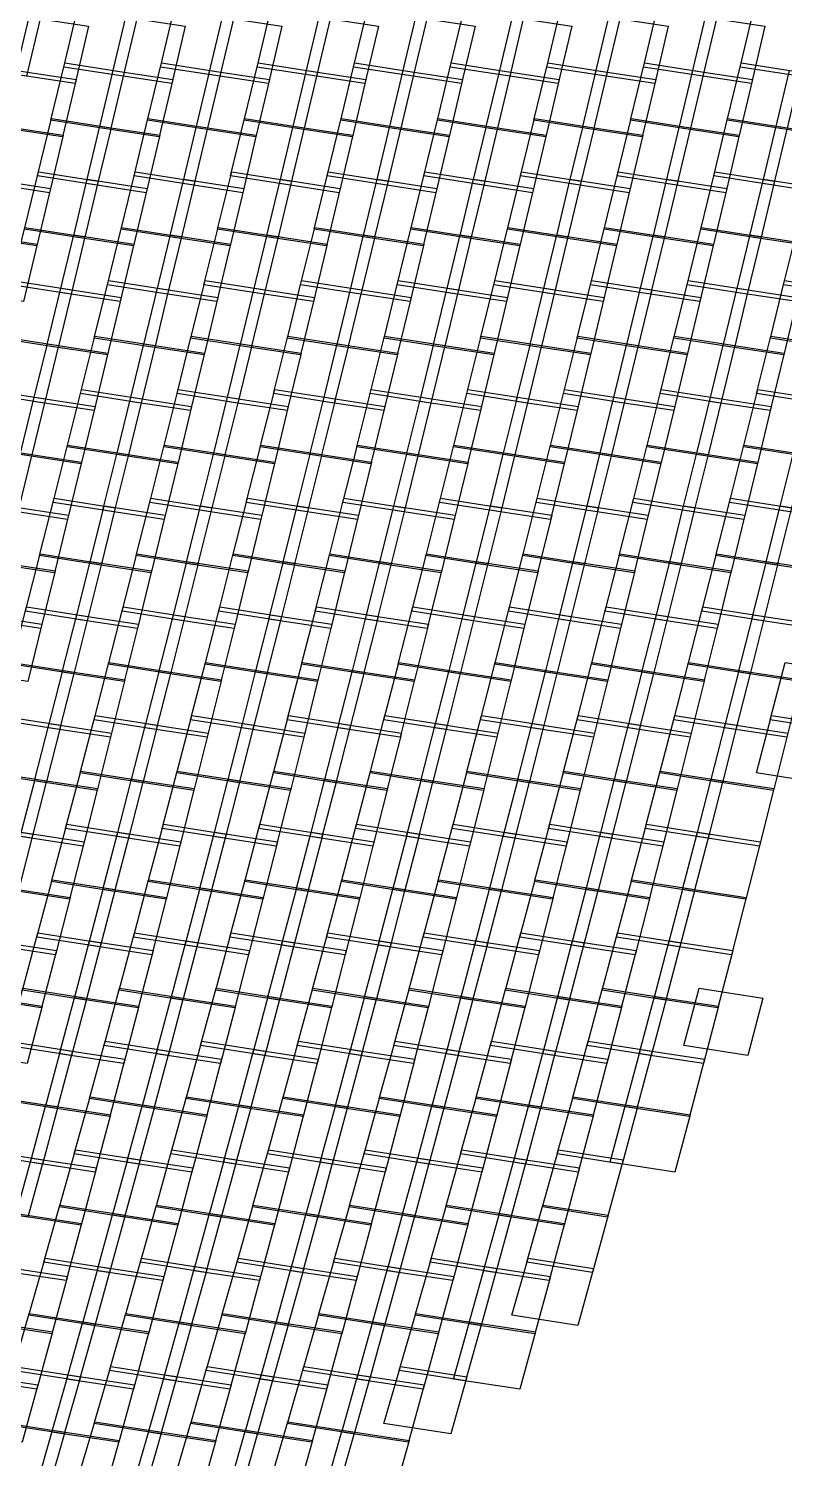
# Model space of a CAD drawing. Header units: metres. Extents: x -83.3 to -29.5, y -56.4 to 14.4.
# Drawn here: x -55.73 to -47.47, y -32.45 to -16.82 of the extents above; entities that cross this region are included whole.
import ezdxf

# ---------------------------------------------------------------- set-up
doc = ezdxf.new("R2010")
doc.units = ezdxf.units.M

msp = doc.modelspace()

# ---------------------------------------------------------------- linework, layer by layer
at = {"layer": 'Layer__irs_1c_south_america_shp'}
for points in [[(-56.25003, -16.60707), (-55.60239, -16.7076), (-55.75128, -17.33653), (-56.401, -17.23564), (-56.25003, -16.60707)], [(-55.72214, -16.68918), (-55.07397, -16.78806), (-55.22113, -17.4172), (-55.87143, -17.31805), (-55.72214, -16.68918)], [(-55.19431, -16.60707), (-54.54666, -16.7076), (-54.69556, -17.33653), (-55.34528, -17.23564), (-55.19431, -16.60707)], [(-54.66641, -16.68918), (-54.01825, -16.78806), (-54.16541, -17.4172), (-54.8157, -17.31805), (-54.66641, -16.68918)], [(-54.13858, -16.60707), (-53.49094, -16.7076), (-53.63983, -17.33653), (-54.28955, -17.23564), (-54.13858, -16.60707)], [(-53.61069, -16.68918), (-52.96252, -16.78806), (-53.10968, -17.4172), (-53.75998, -17.31805), (-53.61069, -16.68918)], [(-53.08289, -16.60707), (-52.43524, -16.7076), (-52.58414, -17.33653), (-53.23386, -17.23564), (-53.08289, -16.60707)], [(-52.55499, -16.68918), (-51.90683, -16.78806), (-52.05399, -17.4172), (-52.70428, -17.31805), (-52.55499, -16.68918)], [(-52.02716, -16.60707), (-51.37952, -16.7076), (-51.52841, -17.33653), (-52.17813, -17.23564), (-52.02716, -16.60707)], [(-51.49927, -16.68918), (-50.8511, -16.78806), (-50.99826, -17.4172), (-51.64856, -17.31805), (-51.49927, -16.68918)], [(-50.97144, -16.60707), (-50.32379, -16.7076), (-50.47269, -17.33653), (-51.12241, -17.23564), (-50.97144, -16.60707)], [(-50.44354, -16.68918), (-49.79538, -16.78806), (-49.94254, -17.4172), (-50.59283, -17.31805), (-50.44354, -16.68918)], [(-49.91571, -16.60707), (-49.26807, -16.7076), (-49.41696, -17.33653), (-50.06668, -17.23564), (-49.91571, -16.60707)], [(-49.38782, -16.68918), (-48.73965, -16.78806), (-48.88681, -17.4172), (-49.53711, -17.31805), (-49.38782, -16.68918)], [(-48.86002, -16.60707), (-48.21237, -16.7076), (-48.36127, -17.33653), (-49.01099, -17.23564), (-48.86002, -16.60707)], [(-48.33212, -16.68918), (-47.68396, -16.78806), (-47.83112, -17.4172), (-48.48141, -17.31805), (-48.33212, -16.68918)], [(-47.80429, -16.60707), (-47.15665, -16.7076), (-47.30554, -17.33653), (-47.95526, -17.23564), (-47.80429, -16.60707)], [(-55.33414, -17.18936), (-54.6846, -17.29022), (-54.83414, -17.91903), (-55.48587, -17.8178), (-55.33414, -17.18936)], [(-54.27841, -17.18936), (-53.62888, -17.29022), (-53.77841, -17.91903), (-54.43015, -17.8178), (-54.27841, -17.18936)], [(-53.22272, -17.18936), (-52.57318, -17.29022), (-52.72272, -17.91903), (-53.37445, -17.8178), (-53.22272, -17.18936)], [(-52.16699, -17.18936), (-51.51746, -17.29022), (-51.66699, -17.91903), (-52.31873, -17.8178), (-52.16699, -17.18936)], [(-51.11127, -17.18936), (-50.46173, -17.29022), (-50.61127, -17.91903), (-51.263, -17.8178), (-51.11127, -17.18936)], [(-50.05554, -17.18936), (-49.40601, -17.29022), (-49.55554, -17.91903), (-50.20728, -17.8178), (-50.05554, -17.18936)], [(-48.99985, -17.18936), (-48.35031, -17.29022), (-48.49985, -17.91903), (-49.15158, -17.8178), (-48.99985, -17.18936)], [(-47.94412, -17.18936), (-47.29459, -17.29022), (-47.44412, -17.91903), (-48.09586, -17.8178), (-47.94412, -17.18936)], [(-55.86044, -17.27174), (-55.2103, -17.37088), (-55.35806, -17.99993), (-56.01038, -17.90048), (-55.86044, -17.27174)], [(-54.80472, -17.27174), (-54.15457, -17.37088), (-54.30234, -17.99993), (-54.95465, -17.90048), (-54.80472, -17.27174)], [(-53.74899, -17.27174), (-53.09885, -17.37088), (-53.24661, -17.99993), (-53.89893, -17.90048), (-53.74899, -17.27174)], [(-52.6933, -17.27174), (-52.04315, -17.37088), (-52.19092, -17.99993), (-52.84323, -17.90048), (-52.6933, -17.27174)], [(-51.63757, -17.27174), (-50.98743, -17.37088), (-51.13519, -17.99993), (-51.78751, -17.90048), (-51.63757, -17.27174)], [(-50.58185, -17.27174), (-49.9317, -17.37088), (-50.07947, -17.99993), (-50.73178, -17.90048), (-50.58185, -17.27174)], [(-49.52612, -17.27174), (-48.87598, -17.37088), (-49.02374, -17.99993), (-49.67606, -17.90048), (-49.52612, -17.27174)], [(-48.47043, -17.27174), (-47.82028, -17.37088), (-47.96805, -17.99993), (-48.62036, -17.90048), (-48.47043, -17.27174)], [(-47.4147, -17.27174), (-46.76456, -17.37088), (-46.91232, -17.99993), (-47.56464, -17.90048), (-47.4147, -17.27174)], [(-55.48108, -17.798), (-54.82941, -17.89921), (-54.97968, -18.52793), (-55.63361, -18.42634), (-55.48108, -17.798)], [(-54.42535, -17.798), (-53.77368, -17.89921), (-53.92395, -18.52793), (-54.57788, -18.42634), (-54.42535, -17.798)], [(-53.36966, -17.798), (-52.71799, -17.89921), (-52.86826, -18.52793), (-53.52219, -18.42634), (-53.36966, -17.798)], [(-52.31393, -17.798), (-51.66226, -17.89921), (-51.81253, -18.52793), (-52.46646, -18.42634), (-52.31393, -17.798)], [(-51.25821, -17.798), (-50.60654, -17.89921), (-50.75681, -18.52793), (-51.41074, -18.42634), (-51.25821, -17.798)], [(-50.20248, -17.798), (-49.55081, -17.89921), (-49.70108, -18.52793), (-50.35501, -18.42634), (-50.20248, -17.798)], [(-49.14679, -17.798), (-48.49512, -17.89921), (-48.64539, -18.52793), (-49.29932, -18.42634), (-49.14679, -17.798)], [(-48.09106, -17.798), (-47.43939, -17.89921), (-47.58966, -18.52793), (-48.24359, -18.42634), (-48.09106, -17.798)], [(-56.00565, -17.88067), (-55.35339, -17.98011), (-55.5018, -18.60909), (-56.15634, -18.50932), (-56.00565, -17.88067)], [(-54.94992, -17.88067), (-54.29767, -17.98011), (-54.44608, -18.60909), (-55.10062, -18.50932), (-54.94992, -17.88067)], [(-53.8942, -17.88067), (-53.24194, -17.98011), (-53.39035, -18.60909), (-54.04489, -18.50932), (-53.8942, -17.88067)], [(-52.8385, -17.88067), (-52.18625, -17.98011), (-52.33466, -18.60909), (-52.9892, -18.50932), (-52.8385, -17.88067)], [(-51.78278, -17.88067), (-51.13052, -17.98011), (-51.27893, -18.60909), (-51.93347, -18.50932), (-51.78278, -17.88067)], [(-50.72705, -17.88067), (-50.0748, -17.98011), (-50.22321, -18.60909), (-50.87775, -18.50932), (-50.72705, -17.88067)], [(-49.67133, -17.88067), (-49.01907, -17.98011), (-49.16748, -18.60909), (-49.82202, -18.50932), (-49.67133, -17.88067)], [(-48.61563, -17.88067), (-47.96338, -17.98011), (-48.11179, -18.60909), (-48.76633, -18.50932), (-48.61563, -17.88067)], [(-47.55991, -17.88067), (-46.90765, -17.98011), (-47.05606, -18.60909), (-47.7106, -18.50932), (-47.55991, -17.88067)], [(-55.62231, -18.38005), (-54.9686, -18.48162), (-55.11957, -19.11024), (-55.77567, -19.00827), (-55.62231, -18.38005)], [(-54.56659, -18.38005), (-53.91287, -18.48162), (-54.06384, -19.11024), (-54.71994, -19.00827), (-54.56659, -18.38005)], [(-53.51089, -18.38005), (-52.85718, -18.48162), (-53.00815, -19.11024), (-53.66425, -19.00827), (-53.51089, -18.38005)], [(-52.45517, -18.38005), (-51.80145, -18.48162), (-51.95242, -19.11024), (-52.60852, -19.00827), (-52.45517, -18.38005)], [(-51.39944, -18.38005), (-50.74573, -18.48162), (-50.8967, -19.11024), (-51.5528, -19.00827), (-51.39944, -18.38005)], [(-50.34372, -18.38005), (-49.69, -18.48162), (-49.84097, -19.11024), (-50.49707, -19.00827), (-50.34372, -18.38005)], [(-49.28802, -18.38005), (-48.63431, -18.48162), (-48.78528, -19.11024), (-49.44138, -19.00827), (-49.28802, -18.38005)], [(-48.2323, -18.38005), (-47.57858, -18.48162), (-47.72955, -19.11024), (-48.38565, -19.00827), (-48.2323, -18.38005)], [(-56.1452, -18.46302), (-55.49084, -18.56275), (-55.63989, -19.19162), (-56.29663, -19.09157), (-56.1452, -18.46302)], [(-55.08948, -18.46302), (-54.43512, -18.56275), (-54.58417, -19.19162), (-55.24091, -19.09157), (-55.08948, -18.46302)], [(-54.03375, -18.46302), (-53.37939, -18.56275), (-53.52844, -19.19162), (-54.18518, -19.09157), (-54.03375, -18.46302)], [(-52.97806, -18.46302), (-52.3237, -18.56275), (-52.47275, -19.19162), (-53.12949, -19.09157), (-52.97806, -18.46302)], [(-51.92233, -18.46302), (-51.26797, -18.56275), (-51.41702, -19.19162), (-52.07376, -19.09157), (-51.92233, -18.46302)], [(-50.86661, -18.46302), (-50.21225, -18.56275), (-50.3613, -19.19162), (-51.01804, -19.09157), (-50.86661, -18.46302)], [(-49.81088, -18.46302), (-49.15652, -18.56275), (-49.30557, -19.19162), (-49.96231, -19.09157), (-49.81088, -18.46302)], [(-48.75519, -18.46302), (-48.10083, -18.56275), (-48.24988, -19.19162), (-48.90662, -19.09157), (-48.75519, -18.46302)], [(-47.69946, -18.46302), (-47.0451, -18.56275), (-47.19415, -19.19162), (-47.85089, -19.09157), (-47.69946, -18.46302)], [(-55.77081, -18.98846), (-55.11481, -19.09042), (-55.26654, -19.71892), (-55.92496, -19.61656), (-55.77081, -18.98846)], [(-54.71509, -18.98846), (-54.05908, -19.09042), (-54.21082, -19.71892), (-54.86923, -19.61656), (-54.71509, -18.98846)], [(-53.65939, -18.98846), (-53.00339, -19.09042), (-53.15512, -19.71892), (-53.81354, -19.61656), (-53.65939, -18.98846)], [(-52.60367, -18.98846), (-51.94766, -19.09042), (-52.0994, -19.71892), (-52.75781, -19.61656), (-52.60367, -18.98846)], [(-51.54794, -18.98846), (-50.89194, -19.09042), (-51.04367, -19.71892), (-51.70209, -19.61656), (-51.54794, -18.98846)], [(-50.49222, -18.98846), (-49.83621, -19.09042), (-49.98795, -19.71892), (-50.64636, -19.61656), (-50.49222, -18.98846)], [(-49.43652, -18.98846), (-48.78052, -19.09042), (-48.93225, -19.71892), (-49.59067, -19.61656), (-49.43652, -18.98846)], [(-48.3808, -18.98846), (-47.72479, -19.09042), (-47.87653, -19.71892), (-48.53494, -19.61656), (-48.3808, -18.98846)], [(-47.32507, -18.98846), (-46.66907, -19.09042), (-46.8208, -19.71892), (-47.47922, -19.61656), (-47.32507, -18.98846)], [(-56.29184, -19.07175), (-55.63519, -19.1718), (-55.78491, -19.80058), (-56.44403, -19.70019), (-56.29184, -19.07175)], [(-55.23611, -19.07175), (-54.57947, -19.1718), (-54.72919, -19.80058), (-55.38831, -19.70019), (-55.23611, -19.07175)], [(-54.18039, -19.07175), (-53.52374, -19.1718), (-53.67346, -19.80058), (-54.33258, -19.70019), (-54.18039, -19.07175)], [(-53.12469, -19.07175), (-52.46805, -19.1718), (-52.61777, -19.80058), (-53.27689, -19.70019), (-53.12469, -19.07175)], [(-52.06897, -19.07175), (-51.41232, -19.1718), (-51.56204, -19.80058), (-52.22116, -19.70019), (-52.06897, -19.07175)], [(-51.01324, -19.07175), (-50.3566, -19.1718), (-50.50632, -19.80058), (-51.16544, -19.70019), (-51.01324, -19.07175)], [(-49.95752, -19.07175), (-49.30087, -19.1718), (-49.45059, -19.80058), (-50.10971, -19.70019), (-49.95752, -19.07175)], [(-48.90182, -19.07175), (-48.24518, -19.1718), (-48.3949, -19.80058), (-49.05402, -19.70019), (-48.90182, -19.07175)], [(-47.8461, -19.07175), (-47.18945, -19.1718), (-47.33917, -19.80058), (-47.99829, -19.70019), (-47.8461, -19.07175)], [(-55.9136, -19.5703), (-55.25534, -19.67263), (-55.40784, -20.30101), (-56.0686, -20.19826), (-55.9136, -19.5703)], [(-55.37708, -19.6539), (-54.71814, -19.75426), (-54.86856, -20.38294), (-55.53003, -20.2822), (-55.37708, -19.6539)], [(-54.85788, -19.5703), (-54.19962, -19.67263), (-54.35211, -20.30101), (-55.01288, -20.19826), (-54.85788, -19.5703)], [(-54.32135, -19.6539), (-53.66241, -19.75426), (-53.81284, -20.38294), (-54.4743, -20.2822), (-54.32135, -19.6539)], [(-53.80219, -19.5703), (-53.14392, -19.67263), (-53.29642, -20.30101), (-53.95718, -20.19826), (-53.80219, -19.5703)], [(-53.26566, -19.6539), (-52.60672, -19.75426), (-52.75714, -20.38294), (-53.41861, -20.2822), (-53.26566, -19.6539)], [(-52.74646, -19.5703), (-52.0882, -19.67263), (-52.24069, -20.30101), (-52.90146, -20.19826), (-52.74646, -19.5703)], [(-52.20993, -19.6539), (-51.55099, -19.75426), (-51.70142, -20.38294), (-52.36288, -20.2822), (-52.20993, -19.6539)], [(-51.69073, -19.5703), (-51.03247, -19.67263), (-51.18497, -20.30101), (-51.84573, -20.19826), (-51.69073, -19.5703)], [(-51.15421, -19.6539), (-50.49527, -19.75426), (-50.64569, -20.38294), (-51.30716, -20.2822), (-51.15421, -19.6539)], [(-50.63501, -19.5703), (-49.97675, -19.67263), (-50.12924, -20.30101), (-50.79001, -20.19826), (-50.63501, -19.5703)], [(-50.09848, -19.6539), (-49.43954, -19.75426), (-49.58997, -20.38294), (-50.25143, -20.2822), (-50.09848, -19.6539)], [(-49.57932, -19.5703), (-48.92105, -19.67263), (-49.07355, -20.30101), (-49.73431, -20.19826), (-49.57932, -19.5703)], [(-49.04279, -19.6539), (-48.38385, -19.75426), (-48.53427, -20.38294), (-49.19574, -20.2822), (-49.04279, -19.6539)], [(-48.52359, -19.5703), (-47.86533, -19.67263), (-48.01782, -20.30101), (-48.67859, -20.19826), (-48.52359, -19.5703)], [(-47.98706, -19.6539), (-47.32812, -19.75426), (-47.47855, -20.38294), (-48.14001, -20.2822), (-47.98706, -19.6539)], [(-47.46786, -19.5703), (-46.8096, -19.67263), (-46.9621, -20.30101), (-47.62286, -20.19826), (-47.46786, -19.5703)], [(-56.06372, -20.17847), (-55.40302, -20.28121), (-55.55637, -20.90946), (-56.21967, -20.80629), (-56.06372, -20.17847)], [(-55.52521, -20.2624), (-54.8638, -20.36312), (-55.01501, -20.99168), (-55.67905, -20.89058), (-55.52521, -20.2624)], [(-55.008, -20.17847), (-54.34729, -20.28121), (-54.50064, -20.90946), (-55.16394, -20.80629), (-55.008, -20.17847)], [(-54.46948, -20.2624), (-53.80807, -20.36312), (-53.95929, -20.99168), (-54.62332, -20.89058), (-54.46948, -20.2624)], [(-53.9523, -20.17847), (-53.2916, -20.28121), (-53.44495, -20.90946), (-54.10825, -20.80629), (-53.9523, -20.17847)], [(-53.41379, -20.2624), (-52.75238, -20.36312), (-52.90359, -20.99168), (-53.56763, -20.89058), (-53.41379, -20.2624)], [(-52.89658, -20.17847), (-52.23587, -20.28121), (-52.38922, -20.90946), (-53.05252, -20.80629), (-52.89658, -20.17847)], [(-52.35806, -20.2624), (-51.69666, -20.36312), (-51.84787, -20.99168), (-52.5119, -20.89058), (-52.35806, -20.2624)], [(-51.84085, -20.17847), (-51.18015, -20.28121), (-51.3335, -20.90946), (-51.9968, -20.80629), (-51.84085, -20.17847)], [(-51.30234, -20.2624), (-50.64093, -20.36312), (-50.79214, -20.99168), (-51.45618, -20.89058), (-51.30234, -20.2624)], [(-50.78513, -20.17847), (-50.12442, -20.28121), (-50.27777, -20.90946), (-50.94107, -20.80629), (-50.78513, -20.17847)], [(-50.24661, -20.2624), (-49.58521, -20.36312), (-49.73642, -20.99168), (-50.40045, -20.89058), (-50.24661, -20.2624)], [(-49.72943, -20.17847), (-49.06873, -20.28121), (-49.22208, -20.90946), (-49.88538, -20.80629), (-49.72943, -20.17847)], [(-49.19092, -20.2624), (-48.52951, -20.36312), (-48.68073, -20.99168), (-49.34476, -20.89058), (-49.19092, -20.2624)], [(-48.67371, -20.17847), (-48.013, -20.28121), (-48.16635, -20.90946), (-48.82965, -20.80629), (-48.67371, -20.17847)], [(-48.13519, -20.2624), (-47.47379, -20.36312), (-47.625, -20.99168), (-48.28903, -20.89058), (-48.13519, -20.2624)], [(-47.61798, -20.17847), (-46.95728, -20.28121), (-47.11063, -20.90946), (-47.77393, -20.80629), (-47.61798, -20.17847)], [(-56.20813, -20.76004), (-55.54504, -20.86318), (-55.69925, -21.49133), (-56.36502, -21.38774), (-56.20813, -20.76004)], [(-55.1524, -20.76004), (-54.48932, -20.86318), (-54.64352, -21.49133), (-55.3093, -21.38774), (-55.1524, -20.76004)], [(-54.09671, -20.76004), (-53.43362, -20.86318), (-53.58783, -21.49133), (-54.2536, -21.38774), (-54.09671, -20.76004)], [(-53.04099, -20.76004), (-52.3779, -20.86318), (-52.5321, -21.49133), (-53.19788, -21.38774), (-53.04099, -20.76004)], [(-51.98526, -20.76004), (-51.32217, -20.86318), (-51.47638, -21.49133), (-52.14215, -21.38774), (-51.98526, -20.76004)], [(-50.92953, -20.76004), (-50.26645, -20.86318), (-50.42065, -21.49133), (-51.08643, -21.38774), (-50.92953, -20.76004)], [(-49.87384, -20.76004), (-49.21075, -20.86318), (-49.36496, -21.49133), (-50.03073, -21.38774), (-49.87384, -20.76004)], [(-48.81812, -20.76004), (-48.15503, -20.86318), (-48.30923, -21.49133), (-48.97501, -21.38774), (-48.81812, -20.76004)], [(-47.76239, -20.76004), (-47.0993, -20.86318), (-47.25351, -21.49133), (-47.91928, -21.38774), (-47.76239, -20.76004)], [(-55.66766, -20.84431), (-55.00385, -20.94538), (-55.15579, -21.57383), (-55.82236, -21.47238), (-55.66766, -20.84431)], [(-54.61194, -20.84431), (-53.94812, -20.94538), (-54.10007, -21.57383), (-54.76663, -21.47238), (-54.61194, -20.84431)], [(-53.55624, -20.84431), (-52.89243, -20.94538), (-53.04437, -21.57383), (-53.71094, -21.47238), (-53.55624, -20.84431)], [(-52.50052, -20.84431), (-51.8367, -20.94538), (-51.98865, -21.57383), (-52.65521, -21.47238), (-52.50052, -20.84431)], [(-51.44479, -20.84431), (-50.78098, -20.94538), (-50.93292, -21.57383), (-51.59949, -21.47238), (-51.44479, -20.84431)], [(-50.38907, -20.84431), (-49.72525, -20.94538), (-49.8772, -21.57383), (-50.54376, -21.47238), (-50.38907, -20.84431)], [(-49.33337, -20.84431), (-48.66956, -20.94538), (-48.8215, -21.57383), (-49.48807, -21.47238), (-49.33337, -20.84431)], [(-48.27765, -20.84431), (-47.61383, -20.94538), (-47.76578, -21.57383), (-48.43234, -21.47238), (-48.27765, -20.84431)], [(-56.36008, -21.36795), (-55.69437, -21.47154), (-55.84943, -22.09954), (-56.51791, -21.99549), (-56.36008, -21.36795)], [(-55.30435, -21.36795), (-54.63864, -21.47154), (-54.7937, -22.09954), (-55.46219, -21.99549), (-55.30435, -21.36795)], [(-54.24866, -21.36795), (-53.58295, -21.47154), (-53.73801, -22.09954), (-54.40649, -21.99549), (-54.24866, -21.36795)], [(-53.19293, -21.36795), (-52.52722, -21.47154), (-52.68228, -22.09954), (-53.35077, -21.99549), (-53.19293, -21.36795)], [(-52.13721, -21.36795), (-51.4715, -21.47154), (-51.62656, -22.09954), (-52.29504, -21.99549), (-52.13721, -21.36795)], [(-51.08148, -21.36795), (-50.41577, -21.47154), (-50.57083, -22.09954), (-51.23932, -21.99549), (-51.08148, -21.36795)], [(-50.02579, -21.36795), (-49.36008, -21.47154), (-49.51514, -22.09954), (-50.18362, -21.99549), (-50.02579, -21.36795)], [(-48.97006, -21.36795), (-48.30435, -21.47154), (-48.45941, -22.09954), (-49.1279, -21.99549), (-48.97006, -21.36795)], [(-47.91434, -21.36795), (-47.24863, -21.47154), (-47.40369, -22.09954), (-48.07217, -21.99549), (-47.91434, -21.36795)], [(-55.81747, -21.45259), (-55.151, -21.55402), (-55.30374, -22.18235), (-55.97305, -22.08052), (-55.81747, -21.45259)], [(-54.76175, -21.45259), (-54.09528, -21.55402), (-54.24802, -22.18235), (-54.91733, -22.08052), (-54.76175, -21.45259)], [(-53.70605, -21.45259), (-53.03958, -21.55402), (-53.19232, -22.18235), (-53.86163, -22.08052), (-53.70605, -21.45259)], [(-52.65033, -21.45259), (-51.98386, -21.55402), (-52.1366, -22.18235), (-52.80591, -22.08052), (-52.65033, -21.45259)], [(-51.5946, -21.45259), (-50.92813, -21.55402), (-51.08087, -22.18235), (-51.75018, -22.08052), (-51.5946, -21.45259)], [(-50.53888, -21.45259), (-49.87241, -21.55402), (-50.02515, -22.18235), (-50.69446, -22.08052), (-50.53888, -21.45259)], [(-49.48318, -21.45259), (-48.81671, -21.55402), (-48.96945, -22.18235), (-49.63876, -22.08052), (-49.48318, -21.45259)], [(-48.42746, -21.45259), (-47.76099, -21.55402), (-47.91373, -22.18235), (-48.58304, -22.08052), (-48.42746, -21.45259)], [(-47.37173, -21.45259), (-46.70526, -21.55402), (-46.858, -22.18235), (-47.52731, -22.08052), (-47.37173, -21.45259)], [(-55.96158, -22.03427), (-55.29251, -22.13607), (-55.44608, -22.76428), (-56.11807, -22.66207), (-55.96158, -22.03427)], [(-55.45056, -21.94927), (-54.78226, -22.05329), (-54.9382, -22.68118), (-55.60941, -22.57667), (-55.45056, -21.94927)], [(-54.90585, -22.03427), (-54.23679, -22.13607), (-54.39035, -22.76428), (-55.06235, -22.66207), (-54.90585, -22.03427)], [(-54.39487, -21.94927), (-53.72656, -22.05329), (-53.88251, -22.68118), (-54.55371, -22.57667), (-54.39487, -21.94927)], [(-53.85016, -22.03427), (-53.18109, -22.13607), (-53.33466, -22.76428), (-54.00665, -22.66207), (-53.85016, -22.03427)], [(-53.33914, -21.94927), (-52.67084, -22.05329), (-52.82678, -22.68118), (-53.49799, -22.57667), (-53.33914, -21.94927)], [(-52.79443, -22.03427), (-52.12537, -22.13607), (-52.27893, -22.76428), (-52.95093, -22.66207), (-52.79443, -22.03427)], [(-52.28342, -21.94927), (-51.61511, -22.05329), (-51.77106, -22.68118), (-52.44226, -22.57667), (-52.28342, -21.94927)], [(-51.73871, -22.03427), (-51.06964, -22.13607), (-51.22321, -22.76428), (-51.8952, -22.66207), (-51.73871, -22.03427)], [(-51.22769, -21.94927), (-50.55939, -22.05329), (-50.71533, -22.68118), (-51.38654, -22.57667), (-51.22769, -21.94927)], [(-50.68298, -22.03427), (-50.01392, -22.13607), (-50.16748, -22.76428), (-50.83948, -22.66207), (-50.68298, -22.03427)], [(-50.172, -21.94927), (-49.50369, -22.05329), (-49.65964, -22.68118), (-50.33084, -22.57667), (-50.172, -21.94927)], [(-49.62729, -22.03427), (-48.95822, -22.13607), (-49.11179, -22.76428), (-49.78378, -22.66207), (-49.62729, -22.03427)], [(-49.11627, -21.94927), (-48.44797, -22.05329), (-48.60391, -22.68118), (-49.27512, -22.57667), (-49.11627, -21.94927)], [(-48.57156, -22.03427), (-47.9025, -22.13607), (-48.05606, -22.76428), (-48.72806, -22.66207), (-48.57156, -22.03427)], [(-48.06055, -21.94927), (-47.39224, -22.05329), (-47.54819, -22.68118), (-48.21939, -22.57667), (-48.06055, -21.94927)], [(-47.51584, -22.03427), (-46.84677, -22.13607), (-47.00034, -22.76428), (-47.67233, -22.66207), (-47.51584, -22.03427)], [(-56.11313, -22.64229), (-55.44122, -22.74449), (-55.5957, -23.37257), (-56.27063, -23.26994), (-56.11313, -22.64229)], [(-55.60437, -22.55691), (-54.93329, -22.66139), (-55.09024, -23.28913), (-55.76431, -23.18414), (-55.60437, -22.55691)], [(-55.0574, -22.64229), (-54.3855, -22.74449), (-54.53998, -23.37257), (-55.2149, -23.26994), (-55.0574, -22.64229)], [(-54.54868, -22.55691), (-53.87759, -22.66139), (-54.03455, -23.28913), (-54.70862, -23.18414), (-54.54868, -22.55691)], [(-54.00171, -22.64229), (-53.3298, -22.74449), (-53.48428, -23.37257), (-54.15921, -23.26994), (-54.00171, -22.64229)], [(-53.49295, -22.55691), (-52.82187, -22.66139), (-52.97882, -23.28913), (-53.65289, -23.18414), (-53.49295, -22.55691)], [(-52.94598, -22.64229), (-52.27408, -22.74449), (-52.42856, -23.37257), (-53.10349, -23.26994), (-52.94598, -22.64229)], [(-52.43723, -22.55691), (-51.76614, -22.66139), (-51.9231, -23.28913), (-52.59717, -23.18414), (-52.43723, -22.55691)], [(-51.89026, -22.64229), (-51.21835, -22.74449), (-51.37283, -23.37257), (-52.04776, -23.26994), (-51.89026, -22.64229)], [(-51.3815, -22.55691), (-50.71042, -22.66139), (-50.86737, -23.28913), (-51.54144, -23.18414), (-51.3815, -22.55691)], [(-50.83453, -22.64229), (-50.16263, -22.74449), (-50.31711, -23.37257), (-50.99203, -23.26994), (-50.83453, -22.64229)], [(-50.32581, -22.55691), (-49.65472, -22.66139), (-49.81168, -23.28913), (-50.48575, -23.18414), (-50.32581, -22.55691)], [(-49.77884, -22.64229), (-49.10693, -22.74449), (-49.26141, -23.37257), (-49.93634, -23.26994), (-49.77884, -22.64229)], [(-49.27008, -22.55691), (-48.599, -22.66139), (-48.75595, -23.28913), (-49.43002, -23.18414), (-49.27008, -22.55691)], [(-48.72311, -22.64229), (-48.05121, -22.74449), (-48.20569, -23.37257), (-48.88062, -23.26994), (-48.72311, -22.64229)], [(-48.21436, -22.55691), (-47.54327, -22.66139), (-47.70023, -23.28913), (-48.3743, -23.18414), (-48.21436, -22.55691)], [(-47.66739, -22.64229), (-46.99548, -22.74449), (-47.14996, -23.37257), (-47.82489, -23.26994), (-47.66739, -22.64229)], [(-56.259, -23.22373), (-55.58429, -23.32633), (-55.73965, -23.95429), (-56.41748, -23.85124), (-56.259, -23.22373)], [(-55.7525, -23.13796), (-55.07864, -23.2429), (-55.23654, -23.8705), (-55.91351, -23.76505), (-55.7525, -23.13796)], [(-55.20328, -23.22373), (-54.52856, -23.32633), (-54.68393, -23.95429), (-55.36176, -23.85124), (-55.20328, -23.22373)], [(-54.69681, -23.13796), (-54.02295, -23.2429), (-54.18085, -23.8705), (-54.85782, -23.76505), (-54.69681, -23.13796)], [(-54.14758, -23.22373), (-53.47287, -23.32633), (-53.62823, -23.95429), (-54.30606, -23.85124), (-54.14758, -23.22373)], [(-53.64108, -23.13796), (-52.96722, -23.2429), (-53.12512, -23.8705), (-53.80209, -23.76505), (-53.64108, -23.13796)], [(-53.09186, -23.22373), (-52.41714, -23.32633), (-52.57251, -23.95429), (-53.25034, -23.85124), (-53.09186, -23.22373)], [(-52.58536, -23.13796), (-51.9115, -23.2429), (-52.0694, -23.8705), (-52.74637, -23.76505), (-52.58536, -23.13796)], [(-52.03613, -23.22373), (-51.36142, -23.32633), (-51.51678, -23.95429), (-52.19461, -23.85124), (-52.03613, -23.22373)], [(-51.52963, -23.13796), (-50.85577, -23.2429), (-51.01367, -23.8705), (-51.69064, -23.76505), (-51.52963, -23.13796)], [(-50.98041, -23.22373), (-50.30569, -23.32633), (-50.46106, -23.95429), (-51.13889, -23.85124), (-50.98041, -23.22373)], [(-50.47394, -23.13796), (-49.80008, -23.2429), (-49.95798, -23.8705), (-50.63495, -23.76505), (-50.47394, -23.13796)], [(-49.92471, -23.22373), (-49.25, -23.32633), (-49.40536, -23.95429), (-50.08319, -23.85124), (-49.92471, -23.22373)], [(-49.41821, -23.13796), (-48.74435, -23.2429), (-48.90225, -23.8705), (-49.57922, -23.76505), (-49.41821, -23.13796)], [(-48.86899, -23.22373), (-48.19427, -23.32633), (-48.34964, -23.95429), (-49.02747, -23.85124), (-48.86899, -23.22373)], [(-48.36249, -23.13796), (-47.68863, -23.2429), (-47.84653, -23.8705), (-48.5235, -23.76505), (-48.36249, -23.13796)], [(-47.81326, -23.22373), (-47.13855, -23.32633), (-47.29391, -23.95429), (-47.97174, -23.85124), (-47.81326, -23.22373)], [(-55.90842, -23.74529), (-55.23157, -23.85073), (-55.3905, -24.47818), (-56.07053, -24.3722), (-55.90842, -23.74529)], [(-54.85272, -23.74529), (-54.17587, -23.85073), (-54.33481, -24.47818), (-55.01483, -24.3722), (-54.85272, -23.74529)], [(-53.797, -23.74529), (-53.12015, -23.85073), (-53.27908, -24.47818), (-53.95911, -24.3722), (-53.797, -23.74529)], [(-52.74127, -23.74529), (-52.06442, -23.85073), (-52.22336, -24.47818), (-52.90338, -24.3722), (-52.74127, -23.74529)], [(-51.68555, -23.74529), (-51.0087, -23.85073), (-51.16763, -24.47818), (-51.84766, -24.3722), (-51.68555, -23.74529)], [(-50.62985, -23.74529), (-49.953, -23.85073), (-50.11194, -24.47818), (-50.79196, -24.3722), (-50.62985, -23.74529)], [(-49.57413, -23.74529), (-48.89728, -23.85073), (-49.05621, -24.47818), (-49.73624, -24.3722), (-49.57413, -23.74529)], [(-48.5184, -23.74529), (-47.84155, -23.85073), (-48.00049, -24.47818), (-48.68051, -24.3722), (-48.5184, -23.74529)], [(-47.46268, -23.74529), (-46.78583, -23.85073), (-46.94476, -24.47818), (-47.62479, -24.3722), (-47.46268, -23.74529)], [(-55.35675, -23.83146), (-54.67905, -23.9345), (-54.83536, -24.56231), (-55.51627, -24.45882), (-55.35675, -23.83146)], [(-54.30106, -23.83146), (-53.62335, -23.9345), (-53.77966, -24.56231), (-54.46057, -24.45882), (-54.30106, -23.83146)], [(-53.24533, -23.83146), (-52.56763, -23.9345), (-52.72394, -24.56231), (-53.40485, -24.45882), (-53.24533, -23.83146)], [(-52.18961, -23.83146), (-51.5119, -23.9345), (-51.66821, -24.56231), (-52.34912, -24.45882), (-52.18961, -23.83146)], [(-51.13388, -23.83146), (-50.45618, -23.9345), (-50.61249, -24.56231), (-51.2934, -24.45882), (-51.13388, -23.83146)], [(-50.07819, -23.83146), (-49.40048, -23.9345), (-49.55679, -24.56231), (-50.2377, -24.45882), (-50.07819, -23.83146)], [(-49.02246, -23.83146), (-48.34476, -23.9345), (-48.50107, -24.56231), (-49.18198, -24.45882), (-49.02246, -23.83146)], [(-47.96674, -23.83146), (-47.28903, -23.9345), (-47.44534, -24.56231), (-48.12625, -24.45882), (-47.96674, -23.83146)], [(-56.05856, -24.32605), (-55.37878, -24.43198), (-55.53876, -25.05929), (-56.22183, -24.9528), (-56.05856, -24.32605)], [(-55.00287, -24.32605), (-54.32309, -24.43198), (-54.48306, -25.05929), (-55.16614, -24.9528), (-55.00287, -24.32605)], [(-53.94714, -24.32605), (-53.26736, -24.43198), (-53.42734, -25.05929), (-54.11041, -24.9528), (-53.94714, -24.32605)], [(-52.89142, -24.32605), (-52.21164, -24.43198), (-52.37161, -25.05929), (-53.05469, -24.9528), (-52.89142, -24.32605)], [(-51.83569, -24.32605), (-51.15591, -24.43198), (-51.31589, -25.05929), (-51.99896, -24.9528), (-51.83569, -24.32605)], [(-50.78, -24.32605), (-50.10022, -24.43198), (-50.26019, -25.05929), (-50.94327, -24.9528), (-50.78, -24.32605)], [(-49.72427, -24.32605), (-49.04449, -24.43198), (-49.20447, -25.05929), (-49.88754, -24.9528), (-49.72427, -24.32605)], [(-48.66855, -24.32605), (-47.98877, -24.43198), (-48.14874, -25.05929), (-48.83182, -24.9528), (-48.66855, -24.32605)], [(-47.61282, -24.32605), (-46.93304, -24.43198), (-47.09302, -25.05929), (-47.77609, -24.9528), (-47.61282, -24.32605)], [(-55.50452, -24.41263), (-54.82382, -24.51608), (-54.98108, -25.14377), (-55.6651, -25.03985), (-55.50452, -24.41263)], [(-54.44882, -24.41263), (-53.76813, -24.51608), (-53.92538, -25.14377), (-54.60941, -25.03985), (-54.44882, -24.41263)], [(-53.3931, -24.41263), (-52.7124, -24.51608), (-52.86966, -25.14377), (-53.55368, -25.03985), (-53.3931, -24.41263)], [(-52.33737, -24.41263), (-51.65668, -24.51608), (-51.81393, -25.14377), (-52.49796, -25.03985), (-52.33737, -24.41263)], [(-51.28165, -24.41263), (-50.60095, -24.51608), (-50.75821, -25.14377), (-51.44223, -25.03985), (-51.28165, -24.41263)], [(-50.22595, -24.41263), (-49.54526, -24.51608), (-49.70251, -25.14377), (-50.38654, -25.03985), (-50.22595, -24.41263)], [(-49.17023, -24.41263), (-48.48953, -24.51608), (-48.64679, -25.14377), (-49.33081, -25.03985), (-49.17023, -24.41263)], [(-48.1145, -24.41263), (-47.43381, -24.51608), (-47.59106, -25.14377), (-48.27509, -25.03985), (-48.1145, -24.41263)], [(-56.21667, -24.93306), (-55.53369, -25.03952), (-55.69485, -25.66668), (-56.38123, -25.55964), (-56.21667, -24.93306)], [(-55.16098, -24.93306), (-54.478, -25.03952), (-54.63916, -25.66668), (-55.32553, -25.55964), (-55.16098, -24.93306)], [(-54.10526, -24.93306), (-53.42227, -25.03952), (-53.58344, -25.66668), (-54.26981, -25.55964), (-54.10526, -24.93306)], [(-53.04953, -24.93306), (-52.36655, -25.03952), (-52.52771, -25.66668), (-53.21408, -25.55964), (-53.04953, -24.93306)], [(-51.9938, -24.93306), (-51.31082, -25.03952), (-51.47198, -25.66668), (-52.15836, -25.55964), (-51.9938, -24.93306)], [(-50.93811, -24.93306), (-50.25513, -25.03952), (-50.41629, -25.66668), (-51.10266, -25.55964), (-50.93811, -24.93306)], [(-49.88239, -24.93306), (-49.1994, -25.03952), (-49.36057, -25.66668), (-50.04694, -25.55964), (-49.88239, -24.93306)], [(-48.82666, -24.93306), (-48.14368, -25.03952), (-48.30484, -25.66668), (-48.99121, -25.55964), (-48.82666, -24.93306)], [(-55.66003, -25.02008), (-54.9761, -25.124), (-55.13446, -25.75154), (-55.82181, -25.64713), (-55.66003, -25.02008)], [(-54.60434, -25.02008), (-53.92041, -25.124), (-54.07877, -25.75154), (-54.76611, -25.64713), (-54.60434, -25.02008)], [(-53.54861, -25.02008), (-52.86469, -25.124), (-53.02304, -25.75154), (-53.71039, -25.64713), (-53.54861, -25.02008)], [(-52.49289, -25.02008), (-51.80896, -25.124), (-51.96732, -25.75154), (-52.65466, -25.64713), (-52.49289, -25.02008)], [(-51.43716, -25.02008), (-50.75323, -25.124), (-50.91159, -25.75154), (-51.59894, -25.64713), (-51.43716, -25.02008)], [(-50.38147, -25.02008), (-49.69754, -25.124), (-49.8559, -25.75154), (-50.54324, -25.64713), (-50.38147, -25.02008)], [(-49.32574, -25.02008), (-48.64182, -25.124), (-48.80017, -25.75154), (-49.48752, -25.64713), (-49.32574, -25.02008)], [(-48.27002, -25.02008), (-47.58609, -25.124), (-47.74445, -25.75154), (-48.43179, -25.64713), (-48.27002, -25.02008)], [(-56.36905, -25.51351), (-55.68292, -25.6205), (-55.84518, -26.2475), (-56.53479, -26.13992), (-56.36905, -25.51351)], [(-55.80984, -25.60096), (-55.12274, -25.70533), (-55.28213, -26.33274), (-55.97275, -26.22787), (-55.80984, -25.60096)], [(-55.31335, -25.51351), (-54.62723, -25.6205), (-54.78949, -26.2475), (-55.4791, -26.13992), (-55.31335, -25.51351)], [(-54.75415, -25.60096), (-54.06705, -25.70533), (-54.22644, -26.33274), (-54.91705, -26.22787), (-54.75415, -25.60096)], [(-54.25763, -25.51351), (-53.5715, -25.6205), (-53.73376, -26.2475), (-54.42337, -26.13992), (-54.25763, -25.51351)], [(-53.69843, -25.60096), (-53.01132, -25.70533), (-53.17072, -26.33274), (-53.86133, -26.22787), (-53.69843, -25.60096)], [(-53.2019, -25.51351), (-52.51578, -25.6205), (-52.67804, -26.2475), (-53.36765, -26.13992), (-53.2019, -25.51351)], [(-52.6427, -25.60096), (-51.9556, -25.70533), (-52.11499, -26.33274), (-52.8056, -26.22787), (-52.6427, -25.60096)], [(-52.14618, -25.51351), (-51.46005, -25.6205), (-51.62231, -26.2475), (-52.31192, -26.13992), (-52.14618, -25.51351)], [(-51.58698, -25.60096), (-50.89987, -25.70533), (-51.05927, -26.33274), (-51.74988, -26.22787), (-51.58698, -25.60096)], [(-51.09048, -25.51351), (-50.40436, -25.6205), (-50.56662, -26.2475), (-51.25623, -26.13992), (-51.09048, -25.51351)], [(-50.53128, -25.60096), (-49.84418, -25.70533), (-50.00357, -26.33274), (-50.69418, -26.22787), (-50.53128, -25.60096)], [(-50.03476, -25.51351), (-49.34863, -25.6205), (-49.51089, -26.2475), (-50.2005, -26.13992), (-50.03476, -25.51351)], [(-49.47556, -25.60096), (-48.78845, -25.70533), (-48.94785, -26.33274), (-49.63846, -26.22787), (-49.47556, -25.60096)], [(-48.97903, -25.51351), (-48.29291, -25.6205), (-48.45517, -26.2475), (-49.14478, -26.13992), (-48.97903, -25.51351)], [(-48.41983, -25.60096), (-47.73273, -25.70533), (-47.89212, -26.33274), (-48.58273, -26.22787), (-48.41983, -25.60096)], [(-55.96759, -26.20811), (-55.2771, -26.31298), (-55.43756, -26.94023), (-56.13171, -26.83484), (-55.96759, -26.20811)], [(-55.47388, -26.12019), (-54.78436, -26.22774), (-54.94781, -26.85458), (-55.64093, -26.74642), (-55.47388, -26.12019)], [(-54.9119, -26.20811), (-54.2214, -26.31298), (-54.38187, -26.94023), (-55.07602, -26.83484), (-54.9119, -26.20811)], [(-54.41815, -26.12019), (-53.72864, -26.22774), (-53.89209, -26.85458), (-54.58521, -26.74642), (-54.41815, -26.12019)], [(-53.85617, -26.20811), (-53.16568, -26.31298), (-53.32614, -26.94023), (-54.02029, -26.83484), (-53.85617, -26.20811)], [(-53.36243, -26.12019), (-52.67291, -26.22774), (-52.83636, -26.85458), (-53.52948, -26.74642), (-53.36243, -26.12019)], [(-52.80045, -26.20811), (-52.10995, -26.31298), (-52.27042, -26.94023), (-52.96457, -26.83484), (-52.80045, -26.20811)], [(-52.3067, -26.12019), (-51.61719, -26.22774), (-51.78064, -26.85458), (-52.47375, -26.74642), (-52.3067, -26.12019)], [(-51.74472, -26.20811), (-51.05423, -26.31298), (-51.21469, -26.94023), (-51.90884, -26.83484), (-51.74472, -26.20811)], [(-51.25101, -26.12019), (-50.56149, -26.22774), (-50.72495, -26.85458), (-51.41806, -26.74642), (-51.25101, -26.12019)], [(-50.68903, -26.20811), (-49.99854, -26.31298), (-50.159, -26.94023), (-50.85315, -26.83484), (-50.68903, -26.20811)], [(-50.19528, -26.12019), (-49.50577, -26.22774), (-49.66922, -26.85458), (-50.36234, -26.74642), (-50.19528, -26.12019)], [(-49.6333, -26.20811), (-48.94281, -26.31298), (-49.10327, -26.94023), (-49.79742, -26.83484), (-49.6333, -26.20811)], [(-49.13956, -26.12019), (-48.45004, -26.22774), (-48.61349, -26.85458), (-49.30661, -26.74642), (-49.13956, -26.12019)], [(-48.57758, -26.20811), (-47.88708, -26.31298), (-48.04755, -26.94023), (-48.7417, -26.83484), (-48.57758, -26.20811)], [(-55.6286, -26.70031), (-54.93576, -26.80842), (-55.1004, -27.4351), (-55.79697, -27.32636), (-55.6286, -26.70031)], [(-54.57288, -26.70031), (-53.88004, -26.80842), (-54.04468, -27.4351), (-54.74124, -27.32636), (-54.57288, -26.70031)], [(-53.51715, -26.70031), (-52.82431, -26.80842), (-52.98895, -27.4351), (-53.68552, -27.32636), (-53.51715, -26.70031)], [(-52.46143, -26.70031), (-51.76859, -26.80842), (-51.93323, -27.4351), (-52.62979, -27.32636), (-52.46143, -26.70031)], [(-51.40573, -26.70031), (-50.71289, -26.80842), (-50.87753, -27.4351), (-51.5741, -27.32636), (-51.40573, -26.70031)], [(-50.35001, -26.70031), (-49.65717, -26.80842), (-49.82181, -27.4351), (-50.51837, -27.32636), (-50.35001, -26.70031)], [(-49.29428, -26.70031), (-48.60144, -26.80842), (-48.76608, -27.4351), (-49.46265, -27.32636), (-49.29428, -26.70031)], [(-56.1196, -26.7887), (-55.42572, -26.89404), (-55.58728, -27.52115), (-56.28494, -27.41526), (-56.1196, -26.7887)], [(-55.0639, -26.7887), (-54.37003, -26.89404), (-54.53159, -27.52115), (-55.22925, -27.41526), (-55.0639, -26.7887)], [(-54.00818, -26.7887), (-53.3143, -26.89404), (-53.47586, -27.52115), (-54.17352, -27.41526), (-54.00818, -26.7887)], [(-52.95245, -26.7887), (-52.25858, -26.89404), (-52.42014, -27.52115), (-53.1178, -27.41526), (-52.95245, -26.7887)], [(-51.89673, -26.7887), (-51.20285, -26.89404), (-51.36441, -27.52115), (-52.06207, -27.41526), (-51.89673, -26.7887)], [(-50.84103, -26.7887), (-50.14716, -26.89404), (-50.30872, -27.52115), (-51.00638, -27.41526), (-50.84103, -26.7887)], [(-49.78531, -26.7887), (-49.09143, -26.89404), (-49.25299, -27.52115), (-49.95065, -27.41526), (-49.78531, -26.7887)], [(-48.72958, -26.7887), (-48.03571, -26.89404), (-48.19727, -27.52115), (-48.89493, -27.41526), (-48.72958, -26.7887)], [(-55.79163, -27.30665), (-55.09521, -27.41535), (-55.2612, -28.04187), (-55.96146, -27.93252), (-55.79163, -27.30665)], [(-54.7359, -27.30665), (-54.03949, -27.41535), (-54.20547, -28.04187), (-54.90573, -27.93252), (-54.7359, -27.30665)], [(-53.68018, -27.30665), (-52.98376, -27.41535), (-53.14975, -28.04187), (-53.85001, -27.93252), (-53.68018, -27.30665)], [(-52.62445, -27.30665), (-51.92804, -27.41535), (-52.09402, -28.04187), (-52.79428, -27.93252), (-52.62445, -27.30665)], [(-51.56876, -27.30665), (-50.87234, -27.41535), (-51.03833, -28.04187), (-51.73859, -27.93252), (-51.56876, -27.30665)], [(-50.51303, -27.30665), (-49.81662, -27.41535), (-49.9826, -28.04187), (-50.68286, -27.93252), (-50.51303, -27.30665)], [(-49.45731, -27.30665), (-48.76089, -27.41535), (-48.92688, -28.04187), (-49.62714, -27.93252), (-49.45731, -27.30665)], [(-48.40158, -27.30665), (-47.70517, -27.41535), (-47.87115, -28.04187), (-48.57141, -27.93252), (-48.40158, -27.30665)], [(-56.27972, -27.39552), (-55.58218, -27.5014), (-55.74503, -28.12836), (-56.44641, -28.02193), (-56.27972, -27.39552)], [(-55.22403, -27.39552), (-54.52649, -27.5014), (-54.68933, -28.12836), (-55.39072, -28.02193), (-55.22403, -27.39552)], [(-54.1683, -27.39552), (-53.47076, -27.5014), (-53.63361, -28.12836), (-54.33499, -28.02193), (-54.1683, -27.39552)], [(-53.11258, -27.39552), (-52.41504, -27.5014), (-52.57788, -28.12836), (-53.27927, -28.02193), (-53.11258, -27.39552)], [(-52.05685, -27.39552), (-51.35931, -27.5014), (-51.52216, -28.12836), (-52.22354, -28.02193), (-52.05685, -27.39552)], [(-51.00116, -27.39552), (-50.30362, -27.5014), (-50.46646, -28.12836), (-51.16785, -28.02193), (-51.00116, -27.39552)], [(-49.94543, -27.39552), (-49.24789, -27.5014), (-49.41074, -28.12836), (-50.11212, -28.02193), (-49.94543, -27.39552)], [(-48.88971, -27.39552), (-48.19217, -27.5014), (-48.35501, -28.12836), (-49.0564, -28.02193), (-48.88971, -27.39552)], [(-55.94888, -27.88643), (-55.2489, -27.99573), (-55.4162, -28.62205), (-56.12012, -28.51211), (-55.94888, -27.88643)], [(-55.37839, -27.97579), (-54.67728, -28.08219), (-54.84131, -28.70899), (-55.54639, -28.602), (-55.37839, -27.97579)], [(-54.89316, -27.88643), (-54.19318, -27.99573), (-54.36047, -28.62205), (-55.06439, -28.51211), (-54.89316, -27.88643)], [(-54.32266, -27.97579), (-53.62155, -28.08219), (-53.78558, -28.70899), (-54.49066, -28.602), (-54.32266, -27.97579)], [(-53.83743, -27.88643), (-53.13745, -27.99573), (-53.30475, -28.62205), (-54.00867, -28.51211), (-53.83743, -27.88643)], [(-53.26694, -27.97579), (-52.56583, -28.08219), (-52.72986, -28.70899), (-53.43494, -28.602), (-53.26694, -27.97579)], [(-52.78171, -27.88643), (-52.08173, -27.99573), (-52.24902, -28.62205), (-52.95294, -28.51211), (-52.78171, -27.88643)], [(-52.21121, -27.97579), (-51.5101, -28.08219), (-51.67413, -28.70899), (-52.37921, -28.602), (-52.21121, -27.97579)], [(-51.72601, -27.88643), (-51.02603, -27.99573), (-51.19333, -28.62205), (-51.89725, -28.51211), (-51.72601, -27.88643)], [(-51.15552, -27.97579), (-50.45441, -28.08219), (-50.61844, -28.70899), (-51.32352, -28.602), (-51.15552, -27.97579)], [(-50.67029, -27.88643), (-49.97031, -27.99573), (-50.1376, -28.62205), (-50.84152, -28.51211), (-50.67029, -27.88643)], [(-50.09979, -27.97579), (-49.39868, -28.08219), (-49.56271, -28.70899), (-50.26779, -28.602), (-50.09979, -27.97579)], [(-49.61456, -27.88643), (-48.91458, -27.99573), (-49.08188, -28.62205), (-49.7858, -28.51211), (-49.61456, -27.88643)], [(-49.04407, -27.97579), (-48.34296, -28.08219), (-48.50699, -28.70899), (-49.21207, -28.602), (-49.04407, -27.97579)], [(-56.11469, -28.49239), (-55.41089, -28.60231), (-55.57956, -29.22848), (-56.28741, -29.11789), (-56.11469, -28.49239)], [(-55.54108, -28.58227), (-54.83612, -28.68923), (-55.0014, -29.31588), (-55.71051, -29.20832), (-55.54108, -28.58227)], [(-55.05896, -28.49239), (-54.35516, -28.60231), (-54.52383, -29.22848), (-55.23169, -29.11789), (-55.05896, -28.49239)], [(-54.48535, -28.58227), (-53.7804, -28.68923), (-53.94568, -29.31588), (-54.65479, -29.20832), (-54.48535, -28.58227)], [(-54.00323, -28.49239), (-53.29944, -28.60231), (-53.46811, -29.22848), (-54.17596, -29.11789), (-54.00323, -28.49239)], [(-53.42963, -28.58227), (-52.72467, -28.68923), (-52.88995, -29.31588), (-53.59906, -29.20832), (-53.42963, -28.58227)], [(-52.94751, -28.49239), (-52.24371, -28.60231), (-52.41238, -29.22848), (-53.12024, -29.11789), (-52.94751, -28.49239)], [(-52.3739, -28.58227), (-51.66895, -28.68923), (-51.83423, -29.31588), (-52.54333, -29.20832), (-52.3739, -28.58227)], [(-51.89182, -28.49239), (-51.18802, -28.60231), (-51.35669, -29.22848), (-52.06454, -29.11789), (-51.89182, -28.49239)], [(-51.31821, -28.58227), (-50.61325, -28.68923), (-50.77853, -29.31588), (-51.48764, -29.20832), (-51.31821, -28.58227)], [(-50.83609, -28.49239), (-50.13229, -28.60231), (-50.30096, -29.22848), (-51.00882, -29.11789), (-50.83609, -28.49239)], [(-50.26248, -28.58227), (-49.55753, -28.68923), (-49.72281, -29.31588), (-50.43192, -29.20832), (-50.26248, -28.58227)], [(-49.78036, -28.49239), (-49.07657, -28.60231), (-49.24524, -29.22848), (-49.95309, -29.11789), (-49.78036, -28.49239)], [(-49.20676, -28.58227), (-48.5018, -28.68923), (-48.66708, -29.31588), (-49.37619, -29.20832), (-49.20676, -28.58227)], [(-56.27466, -29.07183), (-55.56711, -29.18237), (-55.73715, -29.80835), (-56.44888, -29.69711), (-56.27466, -29.07183)], [(-55.21893, -29.07183), (-54.51138, -29.18237), (-54.68143, -29.80835), (-55.39316, -29.69711), (-55.21893, -29.07183)], [(-54.16321, -29.07183), (-53.45566, -29.18237), (-53.6257, -29.80835), (-54.33743, -29.69711), (-54.16321, -29.07183)], [(-53.10748, -29.07183), (-52.39993, -29.18237), (-52.56998, -29.80835), (-53.28171, -29.69711), (-53.10748, -29.07183)], [(-52.05179, -29.07183), (-51.34424, -29.18237), (-51.51428, -29.80835), (-52.22601, -29.69711), (-52.05179, -29.07183)], [(-50.99606, -29.07183), (-50.28851, -29.18237), (-50.45856, -29.80835), (-51.17029, -29.69711), (-50.99606, -29.07183)], [(-49.94034, -29.07183), (-49.23279, -29.18237), (-49.40283, -29.80835), (-50.11456, -29.69711), (-49.94034, -29.07183)], [(-55.698, -29.16222), (-54.98923, -29.26973), (-55.15579, -29.8962), (-55.8688, -29.78807), (-55.698, -29.16222)], [(-54.64227, -29.16222), (-53.9335, -29.26973), (-54.10007, -29.8962), (-54.81308, -29.78807), (-54.64227, -29.16222)], [(-53.58655, -29.16222), (-52.87778, -29.26973), (-53.04434, -29.8962), (-53.75735, -29.78807), (-53.58655, -29.16222)], [(-52.53082, -29.16222), (-51.82205, -29.26973), (-51.98862, -29.8962), (-52.70163, -29.78807), (-52.53082, -29.16222)], [(-51.47513, -29.16222), (-50.76636, -29.26973), (-50.93292, -29.8962), (-51.64594, -29.78807), (-51.47513, -29.16222)], [(-50.4194, -29.16222), (-49.71063, -29.26973), (-49.8772, -29.8962), (-50.59021, -29.78807), (-50.4194, -29.16222)], [(-55.38763, -29.6774), (-54.67606, -29.78862), (-54.84763, -30.41441), (-55.56354, -30.30248), (-55.38763, -29.6774)], [(-54.33191, -29.6774), (-53.62033, -29.78862), (-53.7919, -30.41441), (-54.50781, -30.30248), (-54.33191, -29.6774)], [(-53.27618, -29.6774), (-52.56461, -29.78862), (-52.73618, -30.41441), (-53.45209, -30.30248), (-53.27618, -29.6774)], [(-52.22049, -29.6774), (-51.50891, -29.78862), (-51.68048, -30.41441), (-52.39639, -30.30248), (-52.22049, -29.6774)], [(-51.16476, -29.6774), (-50.45319, -29.78862), (-50.62476, -30.41441), (-51.34067, -30.30248), (-51.16476, -29.6774)], [(-50.10904, -29.6774), (-49.39746, -29.78862), (-49.56903, -30.41441), (-50.28494, -30.30248), (-50.10904, -29.6774)], [(-55.8634, -29.76835), (-55.15054, -29.87646), (-55.31854, -30.50276), (-56.0358, -30.39402), (-55.8634, -29.76835)], [(-54.80768, -29.76835), (-54.09482, -29.87646), (-54.26282, -30.50276), (-54.98007, -30.39402), (-54.80768, -29.76835)], [(-53.75195, -29.76835), (-53.03909, -29.87646), (-53.20709, -30.50276), (-53.92435, -30.39402), (-53.75195, -29.76835)], [(-52.69623, -29.76835), (-51.98337, -29.87646), (-52.15137, -30.50276), (-52.86862, -30.39402), (-52.69623, -29.76835)], [(-51.64053, -29.76835), (-50.92767, -29.87646), (-51.09567, -30.50276), (-51.81293, -30.39402), (-51.64053, -29.76835)], [(-50.58481, -29.76835), (-49.87195, -29.87646), (-50.03995, -30.50276), (-50.7572, -30.39402), (-50.58481, -29.76835)], [(-55.55051, -30.25644), (-54.8349, -30.36832), (-55.008, -30.99391), (-55.72803, -30.8813), (-55.55051, -30.25644)], [(-54.49478, -30.25644), (-53.77917, -30.36832), (-53.95227, -30.99391), (-54.6723, -30.8813), (-54.49478, -30.25644)], [(-53.43906, -30.25644), (-52.72345, -30.36832), (-52.89655, -30.99391), (-53.61658, -30.8813), (-53.43906, -30.25644)], [(-52.38336, -30.25644), (-51.66776, -30.36832), (-51.84085, -30.99391), (-52.56088, -30.8813), (-52.38336, -30.25644)], [(-51.32764, -30.25644), (-50.61203, -30.36832), (-50.78513, -30.99391), (-51.50516, -30.8813), (-51.32764, -30.25644)], [(-50.27191, -30.25644), (-49.5563, -30.36832), (-49.7294, -30.99391), (-50.44943, -30.8813), (-50.27191, -30.25644)], [(-56.02304, -30.34793), (-55.30612, -30.45663), (-55.47552, -31.08276), (-56.19693, -30.9734), (-56.02304, -30.34793)], [(-54.96732, -30.34793), (-54.2504, -30.45663), (-54.4198, -31.08276), (-55.1412, -30.9734), (-54.96732, -30.34793)], [(-53.91159, -30.34793), (-53.19467, -30.45663), (-53.36407, -31.08276), (-54.08548, -30.9734), (-53.91159, -30.34793)], [(-52.85587, -30.34793), (-52.13895, -30.45663), (-52.30835, -31.08276), (-53.02975, -30.9734), (-52.85587, -30.34793)], [(-51.80017, -30.34793), (-51.08325, -30.45663), (-51.25265, -31.08276), (-51.97406, -30.9734), (-51.80017, -30.34793)], [(-50.74445, -30.34793), (-50.02753, -30.45663), (-50.19693, -31.08276), (-50.91833, -30.9734), (-50.74445, -30.34793)], [(-55.72241, -30.86161), (-55.0025, -30.9742), (-55.17719, -31.5996), (-55.90164, -31.48626), (-55.72241, -30.86161)], [(-54.66669, -30.86161), (-53.94678, -30.9742), (-54.12146, -31.5996), (-54.84592, -31.48626), (-54.66669, -30.86161)], [(-53.61096, -30.86161), (-52.89105, -30.9742), (-53.06573, -31.5996), (-53.79019, -31.48626), (-53.61096, -30.86161)], [(-52.55527, -30.86161), (-51.83536, -30.9742), (-52.01004, -31.5996), (-52.7345, -31.48626), (-52.55527, -30.86161)], [(-51.49954, -30.86161), (-50.77963, -30.9742), (-50.95432, -31.5996), (-51.67877, -31.48626), (-51.49954, -30.86161)], [(-56.19144, -30.95369), (-55.47018, -31.06302), (-55.64108, -31.68897), (-56.36691, -31.57896), (-56.19144, -30.95369)], [(-55.13571, -30.95369), (-54.41446, -31.06302), (-54.58536, -31.68897), (-55.31119, -31.57896), (-55.13571, -30.95369)], [(-54.07999, -30.95369), (-53.35873, -31.06302), (-53.52963, -31.68897), (-54.25546, -31.57896), (-54.07999, -30.95369)], [(-53.02426, -30.95369), (-52.30301, -31.06302), (-52.47391, -31.68897), (-53.19974, -31.57896), (-53.02426, -30.95369)], [(-51.96857, -30.95369), (-51.24731, -31.06302), (-51.41821, -31.68897), (-52.14404, -31.57896), (-51.96857, -30.95369)], [(-50.91284, -30.95369), (-50.19159, -31.06302), (-50.36249, -31.68897), (-51.08832, -31.57896), (-50.91284, -30.95369)], [(-56.35397, -31.53291), (-55.62845, -31.64286), (-55.80084, -32.26862), (-56.5311, -32.15798), (-56.35397, -31.53291)], [(-55.8884, -31.44024), (-55.16428, -31.55354), (-55.34055, -32.17874), (-56.06934, -32.06467), (-55.8884, -31.44024)], [(-55.29825, -31.53291), (-54.57272, -31.64286), (-54.74512, -32.26862), (-55.47537, -32.15798), (-55.29825, -31.53291)], [(-54.83267, -31.44024), (-54.10855, -31.55354), (-54.28482, -32.17874), (-55.01361, -32.06467), (-54.83267, -31.44024)], [(-54.24252, -31.53291), (-53.517, -31.64286), (-53.68939, -32.26862), (-54.41965, -32.15798), (-54.24252, -31.53291)], [(-53.77695, -31.44024), (-53.05283, -31.55354), (-53.2291, -32.17874), (-53.95789, -32.06467), (-53.77695, -31.44024)], [(-53.1868, -31.53291), (-52.46127, -31.64286), (-52.63367, -32.26862), (-53.36392, -32.15798), (-53.1868, -31.53291)], [(-52.72125, -31.44024), (-51.99713, -31.55354), (-52.1734, -32.17874), (-52.90219, -32.06467), (-52.72125, -31.44024)], [(-52.1311, -31.53291), (-51.40558, -31.64286), (-51.57797, -32.26862), (-52.30823, -32.15798), (-52.1311, -31.53291)], [(-51.66553, -31.44024), (-50.94141, -31.55354), (-51.11768, -32.17874), (-51.84647, -32.06467), (-51.66553, -31.44024)], [(-56.06363, -32.04501), (-55.33496, -32.15905), (-55.513, -32.78402), (-56.24649, -32.66918), (-56.06363, -32.04501)], [(-55.46976, -32.13828), (-54.73965, -32.24892), (-54.9137, -32.87447), (-55.64871, -32.76311), (-55.46976, -32.13828)], [(-55.0079, -32.04501), (-54.27924, -32.15905), (-54.45728, -32.78402), (-55.19077, -32.66918), (-55.0079, -32.04501)], [(-54.41403, -32.13828), (-53.68393, -32.24892), (-53.85797, -32.87447), (-54.59299, -32.76311), (-54.41403, -32.13828)], [(-53.95218, -32.04501), (-53.22351, -32.15905), (-53.40155, -32.78402), (-54.13504, -32.66918), (-53.95218, -32.04501)], [(-53.35831, -32.13828), (-52.6282, -32.24892), (-52.80225, -32.87447), (-53.53726, -32.76311), (-53.35831, -32.13828)], [(-52.89648, -32.04501), (-52.16782, -32.15905), (-52.34586, -32.78402), (-53.07935, -32.66918), (-52.89648, -32.04501)], [(-52.30261, -32.13828), (-51.57251, -32.24892), (-51.74655, -32.87447), (-52.48157, -32.76311), (-52.30261, -32.13828)]]:
    msp.add_lwpolyline(points, dxfattribs=at)

doc.saveas('drawing.dxf')
